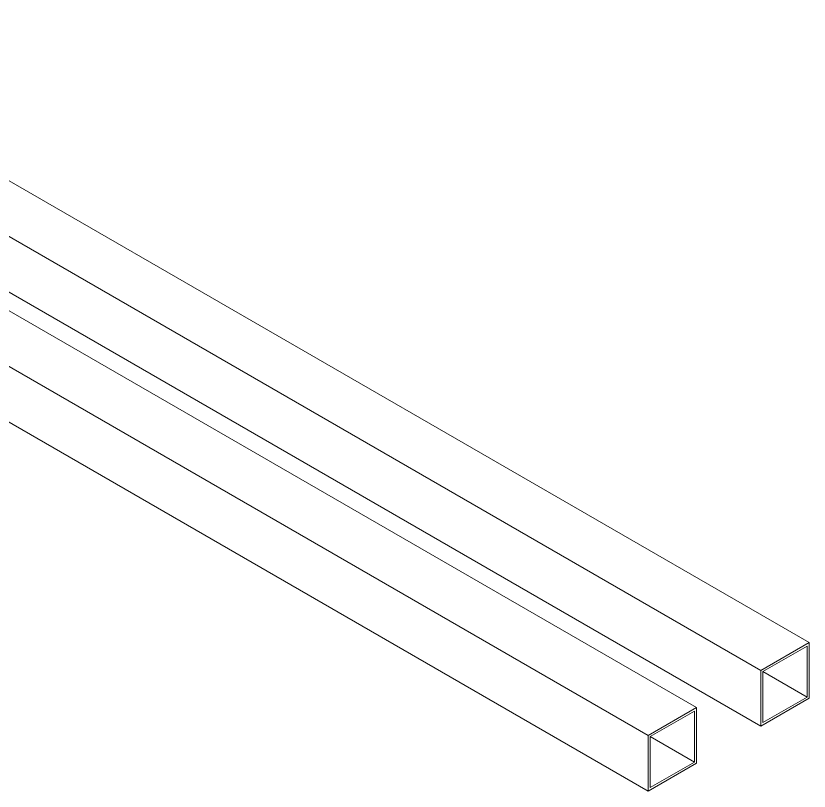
# Model space of a CAD drawing. Header units: millimetres. Extents: x 0 to 1189, y 0 to 841.
# Drawn here: x 652.3 to 722.1, y 236.5 to 304.7 of the extents above; entities that cross this region are included whole.
import ezdxf

# ---------------------------------------------------------------- set-up
doc = ezdxf.new("R2010")
doc.units = ezdxf.units.MM

msp = doc.modelspace()

# ---------------------------------------------------------------- linework, layer by layer
at = {"color": 7, "linetype": 'Continuous', "lineweight": 15}
for p, q in [((722.069, 249.578), (626.609, 304.685)), ((717.826, 242.229), (611.052, 303.868)), ((712.169, 243.863), (609.639, 303.052)), ((717.826, 247.128), (622.367, 302.236)), ((707.927, 241.414), (605.75, 300.399)), ((707.927, 236.514), (601.153, 298.153)), ((717.826, 247.128), (722.069, 249.578)), ((718.003, 247.026), (721.892, 249.271)), ((721.892, 249.271), (721.892, 244.78)), ((722.069, 249.578), (722.069, 244.678)), ((717.826, 242.229), (717.826, 247.128)), ((718.003, 242.535), (718.003, 247.026)), ((721.892, 244.78), (718.003, 247.026)), ((722.069, 244.678), (717.826, 242.229)), ((721.892, 244.78), (718.003, 242.535)), ((712.169, 243.863), (707.927, 241.414)), ((711.992, 243.557), (708.103, 241.311)), ((711.992, 239.066), (711.992, 243.557)), ((712.169, 238.964), (712.169, 243.863)), ((707.927, 241.414), (707.927, 236.514)), ((708.103, 241.311), (708.103, 236.82)), ((711.992, 239.066), (708.103, 241.311)), ((707.927, 236.514), (712.169, 238.964)), ((708.103, 236.82), (711.992, 239.066))]:
    msp.add_line(p, q, dxfattribs=at)

doc.saveas('drawing.dxf')
